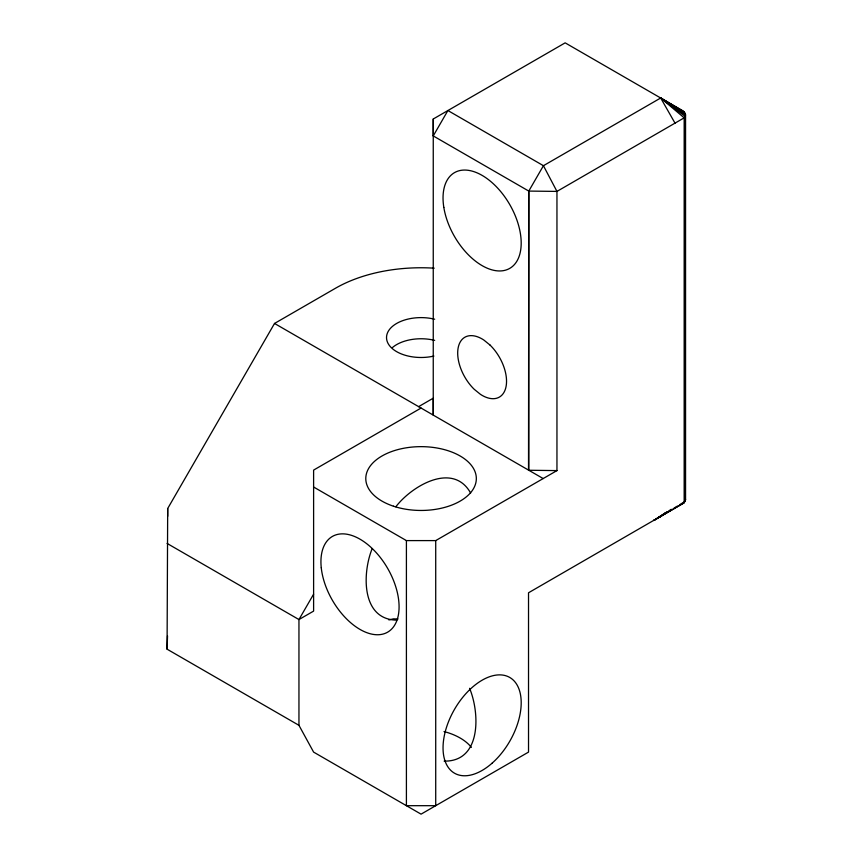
<?xml version="1.0" encoding="UTF-8"?>
<svg xmlns="http://www.w3.org/2000/svg" width="857" height="857" viewBox="0 0 857 857"><rect width="100%" height="100%" fill="white"/><g stroke="black" fill="none" stroke-linecap="round" stroke-linejoin="round"><path stroke-width="1.29" d="M543.177 478.56L528.523 470.097L528.78 191.079L543.434 165.701L660.683 97.998L685.557 114.838L684.175 117.838L556.954 191.411L528.78 191.079L433.246 135.92L433.256 118.994L565.159 42.85L682.526 110.617L684.175 111.849L685.557 114.838L685.557 499.781L684.165 502.78L653.752 520.467L666.917 511.908M299.404 725.579L167.072 649.178L167.683 508.522L274.529 323.453L335.58 288.198A120.891 69.792 0 0 1 434.21 268.177M167.072 649.178L167.533 635.883M372.206 548.566C362.35 572.53 360.851 619.675 396.855 620.147M433.246 135.92L447.9 110.532L543.434 165.701L556.954 191.411L556.954 470.6L435.72 540.596L406.411 540.596L313.608 487.012M313.608 594.18L298.954 619.557L298.954 725.322L313.608 752.103L421.066 814.15L528.523 752.103L528.523 592.776L684.165 502.78L684.175 117.838L660.683 97.998L675.059 123.226M395.838 506.776C411.628 486.101 452.892 461.323 470.622 493.032M661.133 515.518L659.183 517.339L666.875 512.218M661.186 515.689L659.183 517.339L665.428 512.754M669.071 510.751L671.277 509.294M653.752 520.467L671.727 509.54M673.966 508.169L677.341 506.123M679.59 504.752L685.204 501.334L685.204 113.295L660.683 97.998L685.204 116.391M418.623 406.647L433.256 398.184L433.246 415.109L528.523 470.097M433.256 118.994L433.246 415.109L421.066 408.05L313.608 470.097L313.608 611.105L298.954 619.557L167.072 543.424M388.896 619.943L393.438 618.85L398.002 619.022M556.954 470.6L528.78 470.268L528.78 191.079M444.13 761.112C481.645 761.862 479.813 712.735 469.582 688.31M274.529 323.453L421.066 408.05M660.683 97.998L684.175 111.849M685.204 498.238L685.557 499.781M435.72 540.596L435.72 805.687L406.411 805.687L406.411 540.596M167.683 508.522L167.683 516.332M444.033 731.546A55.266 31.902 0 0 1 471.393 747.4M392.399 347.578A34.537 19.936 0 0 1 434.67 340.368M433.899 356.062A34.537 19.936 0 0 1 386.528 337.315A34.537 19.936 0 0 1 434.67 319.222M490.033 345.06L483.787 339.993A34.537 19.936 60 0 0 458.174 347.76A34.537 19.936 60 0 0 474.2 389.271L480.445 394.338A34.537 19.936 60 0 0 506.058 386.571A34.537 19.936 60 0 0 490.033 345.06M443.83 207.437A55.266 31.902 60 0 0 508.03 269.248A55.266 31.902 60 0 0 494.5 184.866A55.266 31.902 60 0 0 443.83 207.437M321.268 567.837A55.266 31.902 60 0 0 383.797 633.837A55.266 31.902 60 0 0 374.959 551.255A55.266 31.902 60 0 0 321.268 567.837M492.239 763.062A55.266 31.902 -60 0 0 509.754 677.458A55.266 31.902 -60 0 0 444.376 735.435A55.266 31.902 -60 0 0 492.239 763.062M393.438 506.187A55.266 31.902 0 0 0 476.331 478.56A55.266 31.902 0 0 0 393.438 450.921A55.266 31.902 0 0 0 393.438 506.187"/></g></svg>
